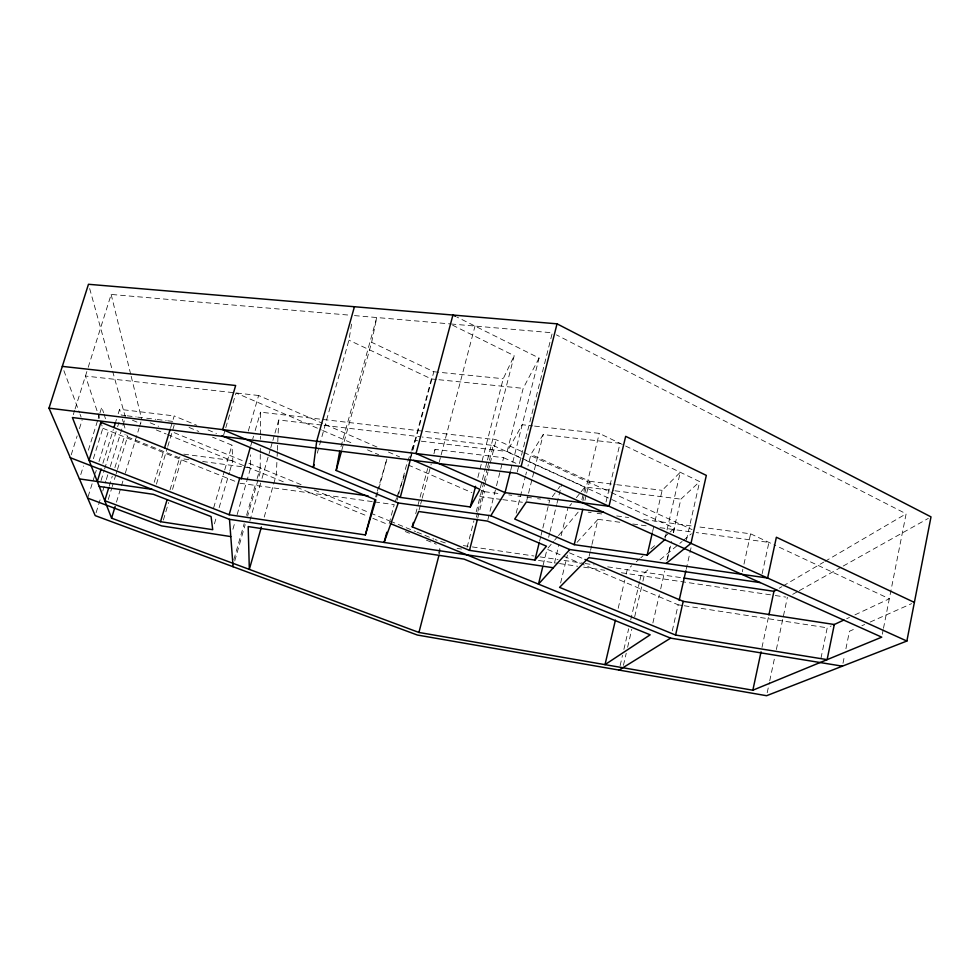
<?xml version="1.0" encoding="UTF-8"?>
<svg xmlns="http://www.w3.org/2000/svg" width="980" height="980" viewBox="0 0 980 980"><rect width="100%" height="100%" fill="white"/><g stroke="black" fill="none" stroke-linecap="round" stroke-linejoin="round"><path stroke-width="0.73" stroke-dasharray="4.9 3.68" d="M260.276 454.34L260.178 472.348L247.671 515.909M260.276 452.834L260.3 448.313M260.349 439.273L260.374 436.259M260.374 434.752L260.496 412.151L496.199 439.763L522.597 451.866M276.875 462.401L276.336 474.516L263.865 518.298M277.132 456.337L277.34 451.792M277.401 450.286L278.737 419.979L322.543 425.185M317.3 453.164L348.929 340.17L351.808 322.726M882.319 634.207L883.188 629.785M883.482 628.303L906.133 513.802L556.42 334.878M842.984 663.264L844.454 655.988M845.924 648.711L849.452 631.242L856.361 628.18M820.983 658.18L827.218 627.812L831.187 625.963M341.873 449.845L371.641 342.302L376.749 317.532L340.158 449.636M767.205 692.738L769.423 682.301M769.729 680.806L774.776 656.955M776.356 649.507L787.381 597.322M761.987 647.413L768.602 616.408M762.158 573.668L768.908 542.393L696.302 532.581M742.313 571.769L742.865 569.221M743.979 564.149L750.594 533.818L696.351 526.579M686.404 540.152L699.683 481.609L599.27 433.368L534.308 426.067M672.268 630.899L678.16 604.819L581.924 564.002M686.184 569.319L691.525 545.652M665.102 538.277L680.267 472.274L662.149 490.355L654.322 524.19M666.853 560.487L670.21 545.799M673.236 532.569L680.88 499.151L699.683 481.609M652.888 622.949L659.332 594.799M660.692 588.87L664.759 571.095M667.466 559.249L671.533 541.462M673.566 532.581L674.583 528.134L525.047 459.988M620.12 665.665L622.508 655.326M623.88 649.422L628.67 628.768M630.716 619.911L639.609 581.532M639.952 580.062L640.981 575.64L649.605 568.474M652.619 531.54L653.979 525.66M623.439 665.322L626.232 653.268M627.629 647.253L631.782 629.283M634.685 616.751L642.231 584.117M642.917 581.177L644.963 572.332M618.196 608.286L624.787 580.099M626.171 574.17L627.212 569.723L631.72 565.754M606.02 501.993L620.034 443.34L543.214 434.557L530.915 454.353L527.963 466.113M589.152 556.187L590.217 551.765M590.573 550.295L591.626 545.86M591.981 544.39L597.984 519.314L620.671 522.377M560.621 582.99L567.371 555.182M581.887 499.665L584.962 486.974L507.138 451.498L414.969 440.437L411.563 450.286M582.818 501.331L584.582 494.03M584.938 492.585L599.27 433.368M584.913 500.437L586.346 494.533M586.702 493.063L589.556 481.266L530.915 454.353M554.447 563.145L558.918 544.782M561.148 535.644L567.812 508.314M548.641 537.297L549.731 532.863M550.099 531.38L556.64 504.749M556.995 503.267L561.724 484.022M543.128 565.215L547.048 549.216L562.398 555.721M539.613 541.107L540.691 536.734M541.058 535.276L542.491 529.433M542.846 527.975L548.604 504.639M548.959 503.181L549.682 500.266L546.656 499.861M526.738 500.535L528.196 494.667M528.563 493.197L532.226 478.534M532.593 477.076L534.063 471.209M534.418 469.738L543.214 434.557M516.178 513.153L525.39 476.403M525.758 474.933L526.493 471.993M510.654 470.486L539.086 358.031L456.827 316.993M517.293 471.87L552.34 332.784L451.498 324.025M487.881 519.633L496.125 487.207M496.505 485.725L503.622 457.721L435.096 449.379L433.466 453.458M539.086 358.031L523.173 388.362L507.138 451.498L522.23 424.708L532.802 425.896M480.323 487.869L485.21 468.771M485.59 467.301L487.097 461.433M487.477 459.963L514.206 355.691L452.674 325.238M467.117 547.318L473.928 520.748M476.194 511.891L483.752 482.368M484.132 480.898L487.158 469.089M487.538 467.607L489.045 461.702M489.424 460.233L493.21 445.471L422.221 437.031M476.403 517.121L477.517 512.773M477.885 511.327L484.586 485.125M484.965 483.667L487.954 471.956M488.334 470.498L489.829 464.643M490.208 463.185L496.199 439.763M477.738 518.089L484.5 491.678L481.744 490.478M477.848 477.468L503.242 378.721L514.206 355.691M438.599 553.235L440.498 545.934M439.224 554.3L440.375 549.878M439.248 462.095L440.4 457.721M441.159 454.806L475.018 326.071M415.716 513.716L427.66 468.514M419.085 510.029L420.261 505.594M420.653 504.112L421.817 499.665M422.209 498.195L431.188 464.165M433.932 453.814L435.096 449.379M397.096 500.229L398.284 495.807M398.676 494.337L406.688 464.349L411.073 451.694M410.179 458.395L431.396 378.954L348.929 340.17M410.926 457.488L412.507 451.572M412.899 450.102L433.822 371.751L371.641 342.302M389.158 523.541L394.217 504.627L374.556 501.907M376.626 497.019L387.076 458.346M233.853 559.629L244.192 523.626M246.593 515.272L255.792 483.238M257.152 478.51L260.202 467.913M234.747 560.928L245.172 524.619M249.876 520.723L261.587 479.845M262.003 478.387L270.37 449.183M270.786 447.725L272.464 441.882M272.881 440.424L274.559 434.581M274.976 433.123L278.737 419.979M232.909 529.274L235.016 521.973M237.123 514.659L250.611 467.901L250.39 454.806M248.295 431.065L258.622 395.504L322.53 423.323M250.672 446.108L252.313 440.449M252.718 439.028L253.538 436.198M255.18 430.538L260.496 412.151M213.652 507.836L224.285 471.405M224.714 469.947L231.942 445.177L212.574 437.166M214.436 523.822L216.58 516.472M219.14 507.652L229.406 472.397M229.835 470.927L232.836 460.637L231.942 445.177M223.636 435.022L225.339 429.216M225.768 427.77L235.984 392.955L321.33 429.889M375.646 496.897L376.92 492.609M377.337 491.188L386.659 459.779M170.03 489.902L179.953 456.656M163.378 520.049L168.609 502.52M172.529 489.363L181.68 458.689L189.177 459.681M154.228 482.27L164.077 449.538M170.679 427.611L174.195 415.924L196.735 425.283M156.433 484.157L167.36 447.86M167.788 446.402L174.342 424.622M116.449 502.177L123.1 480.396M125.318 473.132L139.074 428.101M139.515 426.643L141.292 420.837M109.172 486.288L112.271 476.219M114.917 467.595L125.073 434.507M108.278 499.457L111.794 488.003M112.235 486.57L113.104 483.716M114.415 479.441L115.726 475.165M116.167 473.732L117.037 470.89M117.478 469.469L127.461 436.909L126.898 434.949M102.9 463.295L113.349 429.448M115.775 421.596L116.473 419.354M118.2 413.768L119.585 409.297L174.195 415.924M101.026 480.617L104.162 470.425M104.615 468.967L117.184 428.187M117.637 426.729L118.984 422.368M96.101 512.736L100.989 496.848M102.765 491.066L105.877 480.947M106.33 479.502L108.106 473.72M110.324 466.505L125.44 417.37L89.278 287.201M93.382 458.726L102.839 428.248L101.736 424.916M88.127 496.652L94.913 474.749M95.366 473.279L96.273 470.363M98.98 461.592L108.927 429.461M80.764 474.59L83.435 465.978M88.359 450.2L97.743 420.053M98.196 418.619L99.531 414.307M99.972 412.874L101.761 407.129L103.562 412.715M71.222 454.818L77.151 435.929M79.429 428.664L82.161 419.942M73.292 414.663L74.651 410.375M75.093 408.942L87.759 368.75M88.212 367.292L111.157 294.441L349.958 315.193M395.173 501.883L396.618 497.767M397.096 496.395L404.434 475.459M552.267 496.787L557.424 489.829M558.282 488.665L559.996 486.35M569.723 505.95L571.622 503.573M576.387 497.644L580.197 492.903M581.152 491.715L584.962 486.974L613.443 490.588M548.004 548.077L553.712 541.279M554.655 540.152L557.51 536.746M558.465 535.607L579.155 510.935M577.048 542.369L597.984 519.314M636.24 561.797L639.622 558.821M640.749 557.841L643.003 555.856M650.892 548.923L656.539 543.974M664.428 537.04L668.948 533.083M670.075 532.091L674.583 528.134M660.042 559.788L682.105 541.475M683.256 540.507L691.39 533.757M779.198 588.245L781.807 586.714M783.118 585.942L823.69 562.153M824.989 561.381L906.133 513.802M792.71 594.346L798.026 591.369M799.349 590.622L841.906 566.783M843.241 566.036L928.342 518.371M846.683 618.711L849.44 617.424M854.94 614.864L889.326 598.78L777.214 546.277M861.886 625.73L864.654 624.493M870.179 622.043L911.62 603.643M354.466 315.597L449.943 323.89M433.822 371.751L503.242 378.721M431.396 378.954L437.411 379.566M438.918 379.726L523.173 388.362M258.622 395.504L85.468 376.038L97.498 412.176M324.049 425.369L420.714 436.847M125.734 415.63L121.226 415.079L119.585 409.297M127.229 415.814L136.232 416.929M137.727 417.113L145.224 418.031M146.718 418.215L155.722 419.318M157.217 419.501L166.22 420.616M167.715 420.8L175.212 421.719M589.556 481.266L615.269 484.488M616.775 484.684L662.149 490.355M614.938 490.784L680.88 499.151M484.5 491.678L501.172 493.883M508.755 494.876L511.781 495.28M517.844 496.076L520.882 496.468M526.946 497.277L531.491 497.877M537.555 498.673L540.593 499.065M183.799 454.157L232.836 460.637M501.258 499.457L481.596 496.836L478.816 495.635M502.765 499.653L522.438 502.274M588.172 512.136L591.173 512.54M597.175 513.336L601.683 513.937M616.702 515.946L628.707 517.55M643.725 519.547L694.845 526.37M202.664 461.494L250.611 467.901M632.774 524.006L647.903 526.052M660.005 527.681L690.251 531.773M239.929 483.25L373.037 501.699M445.3 542.945L435.255 539.625M463.344 545.603L470.853 546.705M472.36 546.926L534.002 556.003M540.017 556.885L558.049 559.543M564.063 560.425L583.615 563.304M585.121 563.524L594.137 564.848M607.674 566.844L682.46 577.845M457.072 548.384L461.605 549.057M538.473 560.45L558.073 563.353M559.58 563.574L577.673 566.256M583.7 567.151L604.807 570.274M621.381 572.737L773.808 595.313M775.315 595.534L785.874 597.102M678.16 604.819L682.68 605.518M684.187 605.75L827.218 627.812M127.461 436.909L181.68 458.689M102.839 428.248L235.249 481.376M150.197 422.846L158.662 426.312M174.171 432.67L243.273 460.98M248.92 463.283L301.656 484.892M314.31 490.074L369.154 512.54M370.562 513.116L388.852 520.613M390.261 521.188L415.569 531.552M416.978 532.14L433.858 539.049M132.459 420.236L140.887 423.666M156.322 429.963L166.147 433.981M167.543 434.544L285.535 482.687M296.805 487.293L367.243 516.031M372.878 518.334L388.374 524.655M405.279 531.552L409.505 533.279M426.41 540.176L436.272 544.206M189.054 427.439L198.732 431.445M208.005 429.963L216.458 433.479M563.794 556.309L580.528 563.414M569.478 552.855L584.925 559.445M322.726 430.502L352.102 443.205M367.488 449.869L378.684 454.72M408.072 464.949L471.882 492.622M325.311 424.536L377.19 447.125M388.411 452.013L399.62 456.888M503.622 457.721L517.465 463.981M493.21 445.471L523.663 459.351M523.982 452.503L610.124 492.009M611.508 492.646L692.088 529.592M750.594 533.818L775.829 545.627M63.872 370.612L79.552 412.899M80.066 414.307L81.12 417.125M97.976 413.621L99.899 419.403M104.003 414.111L105.791 419.697M122.414 419.22L123.198 421.976M123.59 423.36L125.563 430.257M111.157 294.441L130.818 374.764M131.173 376.247L141.733 419.379"/><path stroke-width="1.47" d="M413.572 460.38L479.943 489.339L470.278 506.954L400.269 497.411L336.177 470.474L339.754 451.106M906.868 641.043L931 516.877L557.032 323.829L88.47 284.286L49 408.158L95.207 515.627L417.345 635.028L766.581 695.714L906.868 641.043L521.14 466.505L49 408.158M752.848 690.214L881.731 637.159L516.926 473.352L72.398 417.529L111.573 518.163L418.938 632.455L752.848 690.214L761.043 651.835M768.92 614.926L773.955 591.308L776.577 589.776M679.164 600.385L685.841 570.801M683.195 601.352L834.311 624.505L827.12 659.638L675.6 635.064L683.195 601.352L584.925 559.445M603.57 512.258L526.37 501.993L514.696 519.033L574.219 544.672L647.168 555.072L652.276 533.01M615.416 620.144L605.015 664.636L650.181 634.807L464.091 559.127L248.197 526.566L249.324 569.38L261.378 527.056M574.219 544.672L582.782 509.282M542.773 566.673L538.486 584.129L569.809 549.535L767.61 578.029L776.368 537.248L914.377 602.418M413.401 522.475L412.249 526.848L469.494 550.368L534.933 560.07L539.257 542.565M510.274 471.956L505.043 492.634L490.809 515.737L398.272 502.973L222.693 429.62L235.653 385.507L62.304 366.385M521.14 466.505L557.032 323.829M469.494 550.368L477.37 519.559M470.278 506.954L475.582 486.313M418.938 632.455L438.844 555.77M400.269 497.411L410.534 458.971M386.818 532.263L384.099 542.442L398.272 502.973M368.088 495.856L239.708 478.252L100.867 422.294L89.045 460.306L229.149 514.745L365.356 534.933L374.85 499.825M336.177 470.474L341.469 451.327M314.102 464.606L313.294 467.472L316.699 441.245L354.429 306.728M229.149 514.745L239.708 478.252M241.166 478.963L250.268 447.529M108.731 487.721L104.762 500.67L160.536 521.691L167.017 500.008M365.356 534.933L375.855 499.886L222.093 435.818M164.518 448.08L170.238 429.069M111.573 518.163L115.113 506.538M97.29 481.474L101.148 468.967M114.047 427.207L115.432 422.723M412.249 526.848L418.693 511.511L487.513 521.103L546.46 546.179L534.933 560.07M647.168 555.072L664.771 539.735M666.18 563.427L690.973 543.361L706.335 475.398L625.669 436.333L608.997 506.268L505.043 492.634L416.035 453.52L452.919 315.046L455.516 316.344M619.091 670.087L670.626 638.139L842.396 666.167M833.417 624.922L843.939 619.997M79.417 478.902L152.084 489.363M99.225 486.448L153.382 494.324L211.092 516.57L212.721 529.69L160.536 521.691M760.235 582.61L588.796 557.669L559.568 587.375L675.6 635.064M683.954 578.065L773.955 591.308M70.315 457.721L229.492 519.327L553.32 567.751M230.802 536.587L161.639 525.893L87.686 498.122M390.812 523.761L670.626 638.139M490.809 515.737L569.809 549.535M100.867 422.294L101.369 423.801M229.492 519.327L233.081 566.734"/></g></svg>
